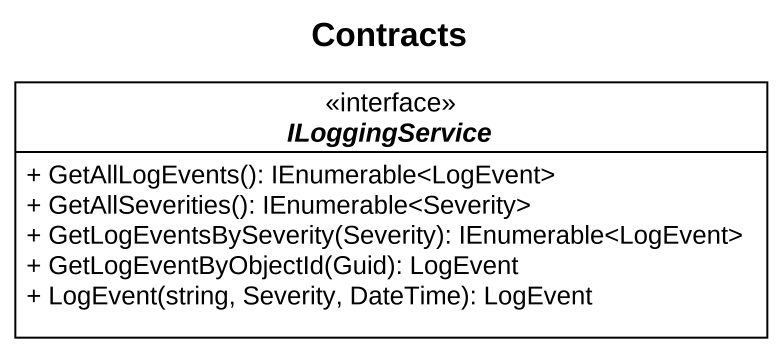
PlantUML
@startuml
title Contracts
hide circle
hide empty members
skinparam classAttributeIconSize 0
interface ILoggingService <<interface>> {
  + GetAllLogEvents(): IEnumerable<LogEvent>
  + GetAllSeverities(): IEnumerable<Severity>
  + GetLogEventsBySeverity(Severity): IEnumerable<LogEvent>
  + GetLogEventByObjectId(Guid): LogEvent
  + LogEvent(string, Severity, DateTime): LogEvent
}
@enduml
